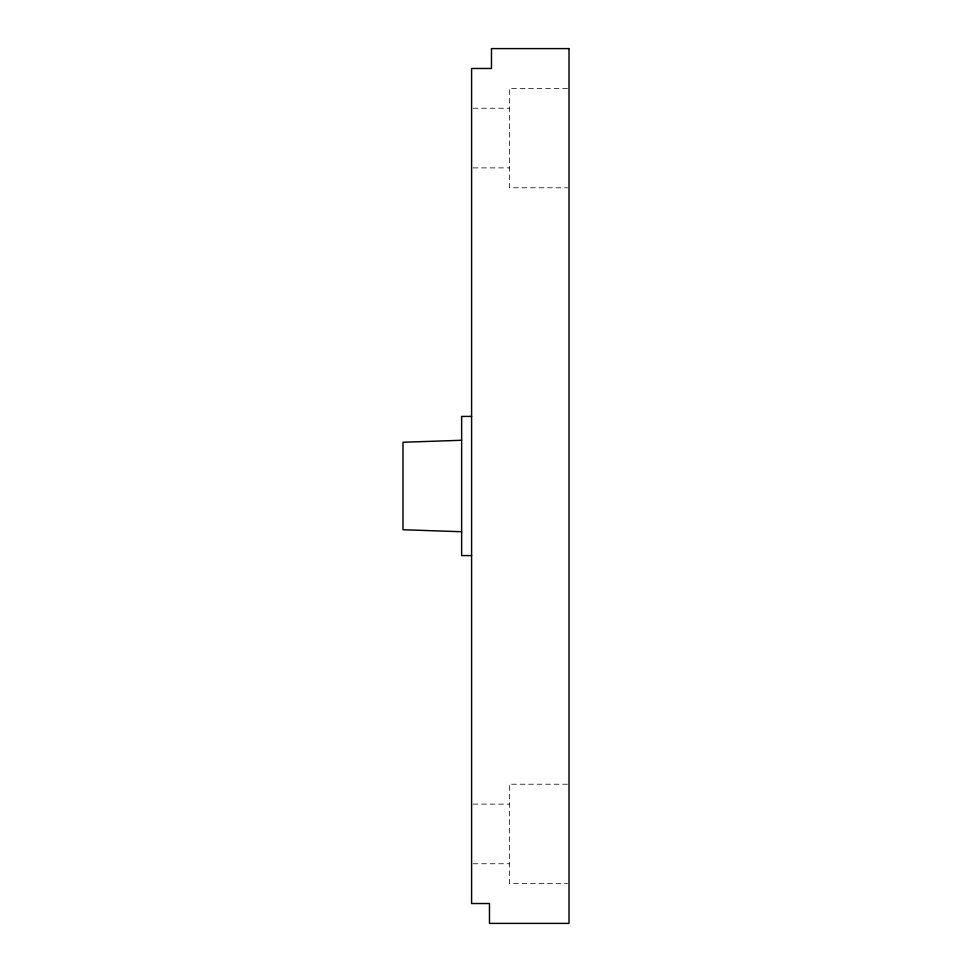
<?xml version="1.0" encoding="UTF-8"?>
<svg xmlns="http://www.w3.org/2000/svg" width="972" height="972" viewBox="0 0 972 972"><rect width="100%" height="100%" fill="white"/><g stroke="black" fill="none" stroke-linecap="round" stroke-linejoin="round"><path stroke-width="0.73" stroke-dasharray="4.86 3.65" d="M567.514 88.367L509.364 88.367L509.364 187.778L567.514 187.778M473.097 108.244L509.364 108.244M473.097 167.889L509.364 167.889M567.514 784.222L509.364 784.222L509.364 883.633L567.514 883.633M473.097 804.111L509.364 804.111M473.097 863.756L509.364 863.756"/><path stroke-width="1.46" d="M461.639 440.267L402.991 442.26L402.991 529.74L461.639 531.733M471.59 416.417L461.639 416.417L461.639 555.583L471.59 555.583M569.009 48.6L491.468 48.6L491.468 68.477L471.59 68.477L471.59 903.523L489.475 903.523L489.475 923.4L569.009 923.4L569.009 48.6"/></g></svg>
